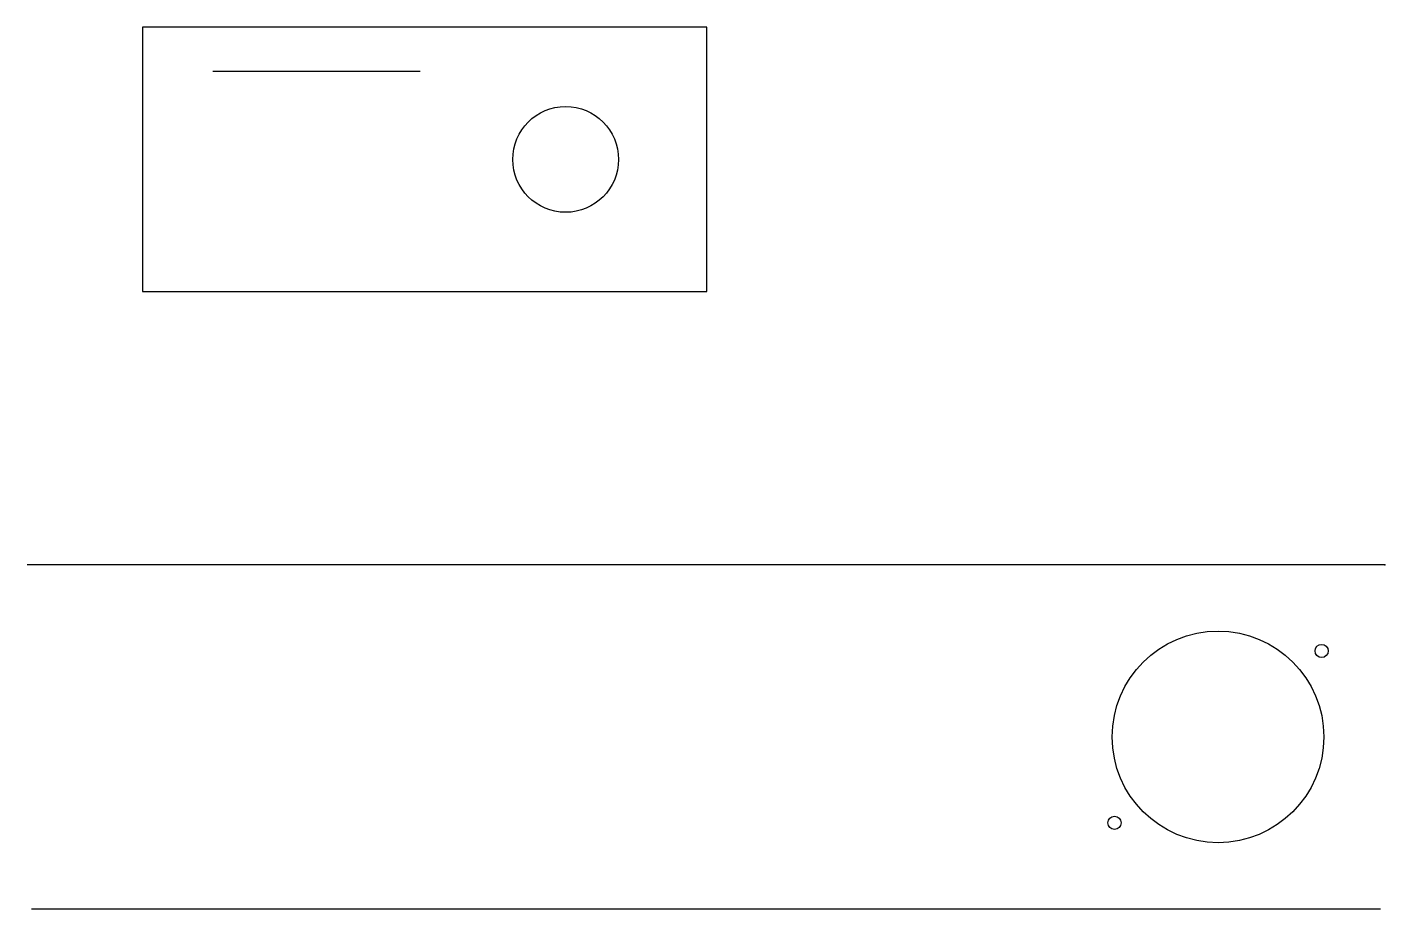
# Model space of a CAD drawing. Header units: millimetres. Extents: x -40 to 114, y 0 to 100.
import ezdxf

# ---------------------------------------------------------------- set-up
doc = ezdxf.new("R2010")
doc.units = ezdxf.units.MM
doc.layers.get('0').update_dxf_attribs({"linetype": 'CONTINUOUS'})

msp = doc.modelspace()

# ---------------------------------------------------------------- linework, layer by layer
for p, q in [((-19, 95), (4.5, 95)), ((113.92, 39), (-40.08, 39)), ((-39.58, 0), (113.42, 0))]:
    msp.add_line(p, q)
msp.add_lwpolyline([(-27, 100), (-27, 70), (37, 70), (37, 100)], close=True)
for centre, radius in [((21, 85), 6), ((95, 19.5), 12), ((106.75, 29.25), 0.75), ((83.25, 9.75), 0.75)]:
    msp.add_circle(centre, radius)
msp.add_point((113.92, 39))

doc.saveas('drawing.dxf')
